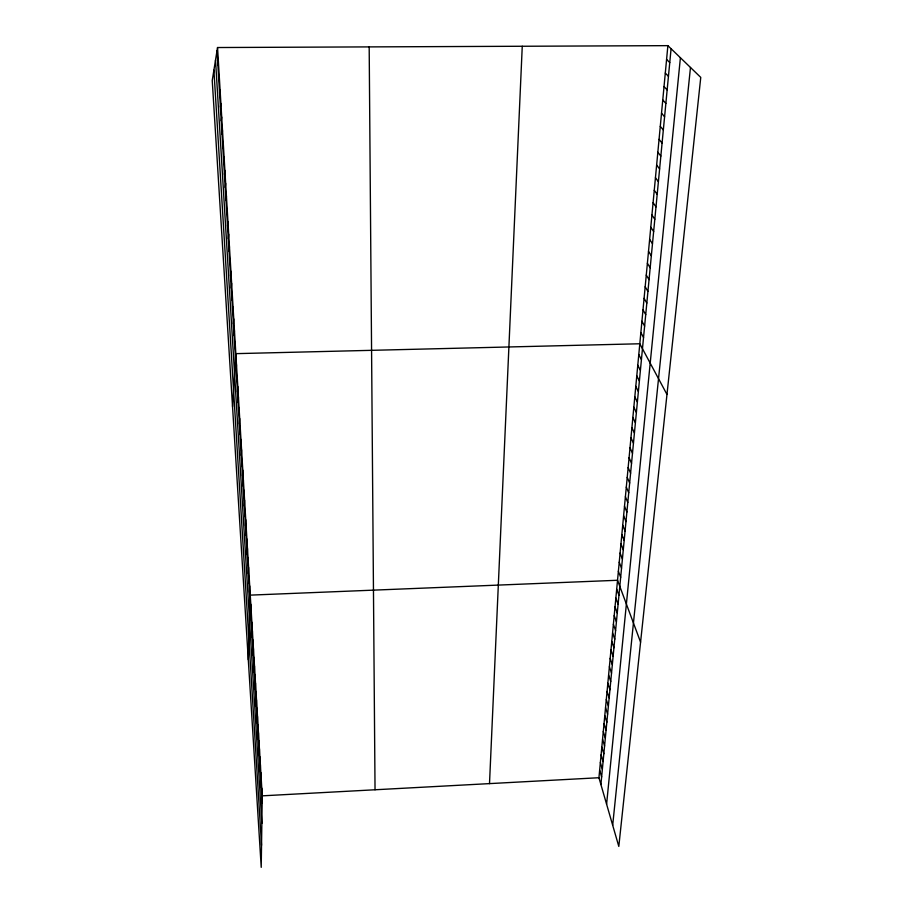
<?xml version="1.0" encoding="UTF-8"?>
<svg xmlns="http://www.w3.org/2000/svg" width="913" height="913" viewBox="0 0 913 913"><rect width="100%" height="100%" fill="white"/><g stroke="black" fill="none" stroke-linecap="round" stroke-linejoin="round"><path stroke-width="1.37" d="M217.545 47.533L262.236 795.839L261.221 867.35L212.238 80.504L217.545 47.533L667.882 45.65L700.762 77.4L618.809 846.419L598.939 777.728L667.882 45.65M260.273 771.759L260.388 764.774M260.741 779.634L260.856 772.626M261.209 787.451L261.312 780.421M261.677 795.212L261.78 788.159M259.315 755.838L259.44 748.911M259.794 763.827L259.908 756.877M257.854 731.518L257.991 724.682M258.345 739.69L258.47 732.819M258.836 747.793L258.961 740.888M256.37 706.673L256.507 699.906M256.861 715.016L257.01 708.226M257.363 723.301L257.5 716.477M255.355 689.794L255.503 683.095M255.857 698.262L256.005 691.529M253.803 664.002L253.974 657.394M254.328 672.664L254.487 666.022M254.841 681.258L255.001 674.593M252.753 646.472L252.924 639.945M253.278 655.272L253.449 648.698M251.691 628.692L251.862 622.221M252.228 637.616L252.399 631.111M250.607 610.626L250.79 604.235M251.143 619.687L251.337 613.262M249.5 592.275L249.706 585.963M248.29 659.7L250.253 595.128L617.53 580.269L640.572 642.147M248.952 582.996L249.146 576.719M247.822 564.223L248.039 558.026M248.393 573.649L248.598 567.407M246.681 545.141L246.898 539.035M247.252 554.716L247.469 548.565M246.099 535.497L246.327 529.426M244.924 515.959L245.163 509.979M245.517 525.762L245.745 519.748M244.33 506.076L244.581 500.141M243.132 486.058L243.383 480.227M243.737 496.113L243.988 490.224M242.527 475.935L242.79 470.149M489.505 783.616L522.259 46.255M241.911 465.721L242.173 459.992M241.294 455.427L241.568 449.744M240.678 445.053L240.952 439.415M240.051 434.588L240.324 429.007M239.411 424.031L239.697 418.508M238.772 413.395L239.069 407.917M238.133 402.656L238.43 397.246M237.483 391.837L237.791 386.484M236.832 380.926L237.14 375.631M236.17 369.925L236.49 364.686M232.541 406.593L235.828 353.651L639.808 343.767L666.969 394.45M234.812 347.294L235.143 342.181M234.116 335.653L234.447 330.609M233.408 323.91L233.751 318.934M232.701 312.063L233.055 307.156M231.982 300.115L232.336 295.276M231.263 288.063L231.628 283.292M230.533 275.886L230.898 271.195M229.791 263.606L230.167 258.984M229.049 251.223L229.437 246.67M228.307 238.715L228.695 234.242M227.542 226.093L227.942 221.699M226.778 213.357L227.189 209.043M600.902 784.529L671.078 48.731M226.013 200.495L226.424 196.272M606.597 804.216L680.402 57.736M225.237 187.519L225.659 183.376M612.68 825.249L690.479 67.471M224.45 174.417L224.883 170.366M223.651 161.202L224.096 157.23M222.852 147.849L223.297 143.969M222.042 134.371L222.498 130.582M221.231 120.767L221.699 117.069M220.41 107.026L220.878 103.431M219.577 93.16L220.056 89.657M218.732 79.157L219.223 75.756M217.887 65.017L218.39 61.719M262.236 795.839L598.939 777.728M666.581 59.413L669.754 62.598M665.303 73.051L668.442 76.327M664.025 86.564L667.141 89.931M662.77 99.951L665.862 103.409M661.514 113.201L664.584 116.761M660.282 126.348L663.329 129.988M659.049 139.358L662.073 143.09M657.839 152.266L660.841 156.077M656.63 165.048L659.608 168.939M655.443 177.715L658.399 181.698M654.256 190.269L657.189 194.332M653.092 202.709L656.002 206.852M651.928 215.034L654.815 219.257M650.775 227.257L653.64 231.548M649.634 239.377L652.475 243.737M648.504 251.383L651.323 255.823M647.385 263.286L650.182 267.794M646.267 275.087L649.052 279.663M645.171 286.773L647.933 291.418M644.076 298.368L646.815 303.082M642.992 309.872L645.719 314.643M641.919 321.262L644.624 326.101M640.858 332.572L643.539 337.468M638.792 354.552L641.428 359.574M637.776 365.246L640.401 370.324M636.783 375.859L639.385 380.995M635.79 386.382L638.381 391.574M634.809 396.824L637.377 402.062M633.827 407.175L636.384 412.471M632.869 417.446L635.402 422.799M631.91 427.638L634.421 433.036M630.951 437.738L633.462 443.193M630.004 447.769L632.492 453.27M629.068 457.721L631.545 463.268M628.144 467.593L630.598 473.185M627.22 477.385L629.662 483.023M626.307 487.097L628.726 492.792M625.394 496.74L627.802 502.481M624.492 506.316L626.889 512.09M623.602 515.799L625.976 521.62M622.712 525.226L625.074 531.092M621.833 534.573L624.184 540.473M620.966 543.851L623.294 549.797M620.098 553.061L622.404 559.041M619.231 562.203L621.536 568.217M618.375 571.264L620.669 577.324M616.686 589.205L618.946 595.333M615.853 598.072L618.101 604.246M615.031 606.871L617.256 613.08M614.209 615.613L616.423 621.844M613.388 624.287L615.59 630.552M612.577 632.892L614.769 639.203M611.767 641.44L613.947 647.774M610.968 649.919L613.137 656.287M610.181 658.341L612.326 664.744M609.393 666.707L611.527 673.143M608.606 675.004L610.729 681.475M607.83 683.244L609.941 689.737M607.065 691.426L609.165 697.954M606.3 699.552L608.389 706.103M605.536 707.621L607.613 714.194M604.783 715.632L606.848 722.24M604.041 723.587L606.084 730.217M603.288 731.484L605.33 738.138M602.557 739.325L604.577 746.012M601.815 747.108L603.835 753.818M601.096 754.846L603.094 761.579M600.366 762.526L602.363 769.282M599.647 770.15L601.633 776.929M215.525 60.075L261.848 823.4M213.904 70.175L261.529 845.29M217.032 50.729L262.134 802.915M369.183 46.905L375.038 789.768"/></g></svg>
